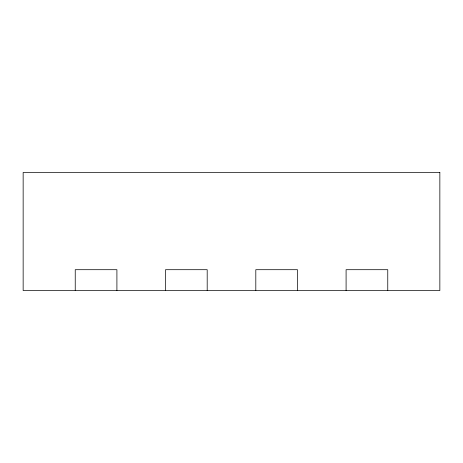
<?xml version="1.0" encoding="UTF-8"?>
<svg xmlns="http://www.w3.org/2000/svg" width="463" height="463" viewBox="0 0 463 463"><rect width="100%" height="100%" fill="white"/><g stroke="black" fill="none" stroke-linecap="round" stroke-linejoin="round"><path stroke-width="0.69" d="M387.762 290.532L387.762 269.697L346.092 269.697L346.092 290.532M297.478 290.532L297.478 269.697L255.808 269.697L255.808 290.532M207.192 290.532L207.192 269.697L165.523 269.697L165.523 290.532M116.907 290.532L116.907 269.697L75.237 269.697L75.237 290.532M439.85 172.468L23.15 172.468L23.15 290.532L439.85 290.532L439.85 172.468"/></g></svg>
